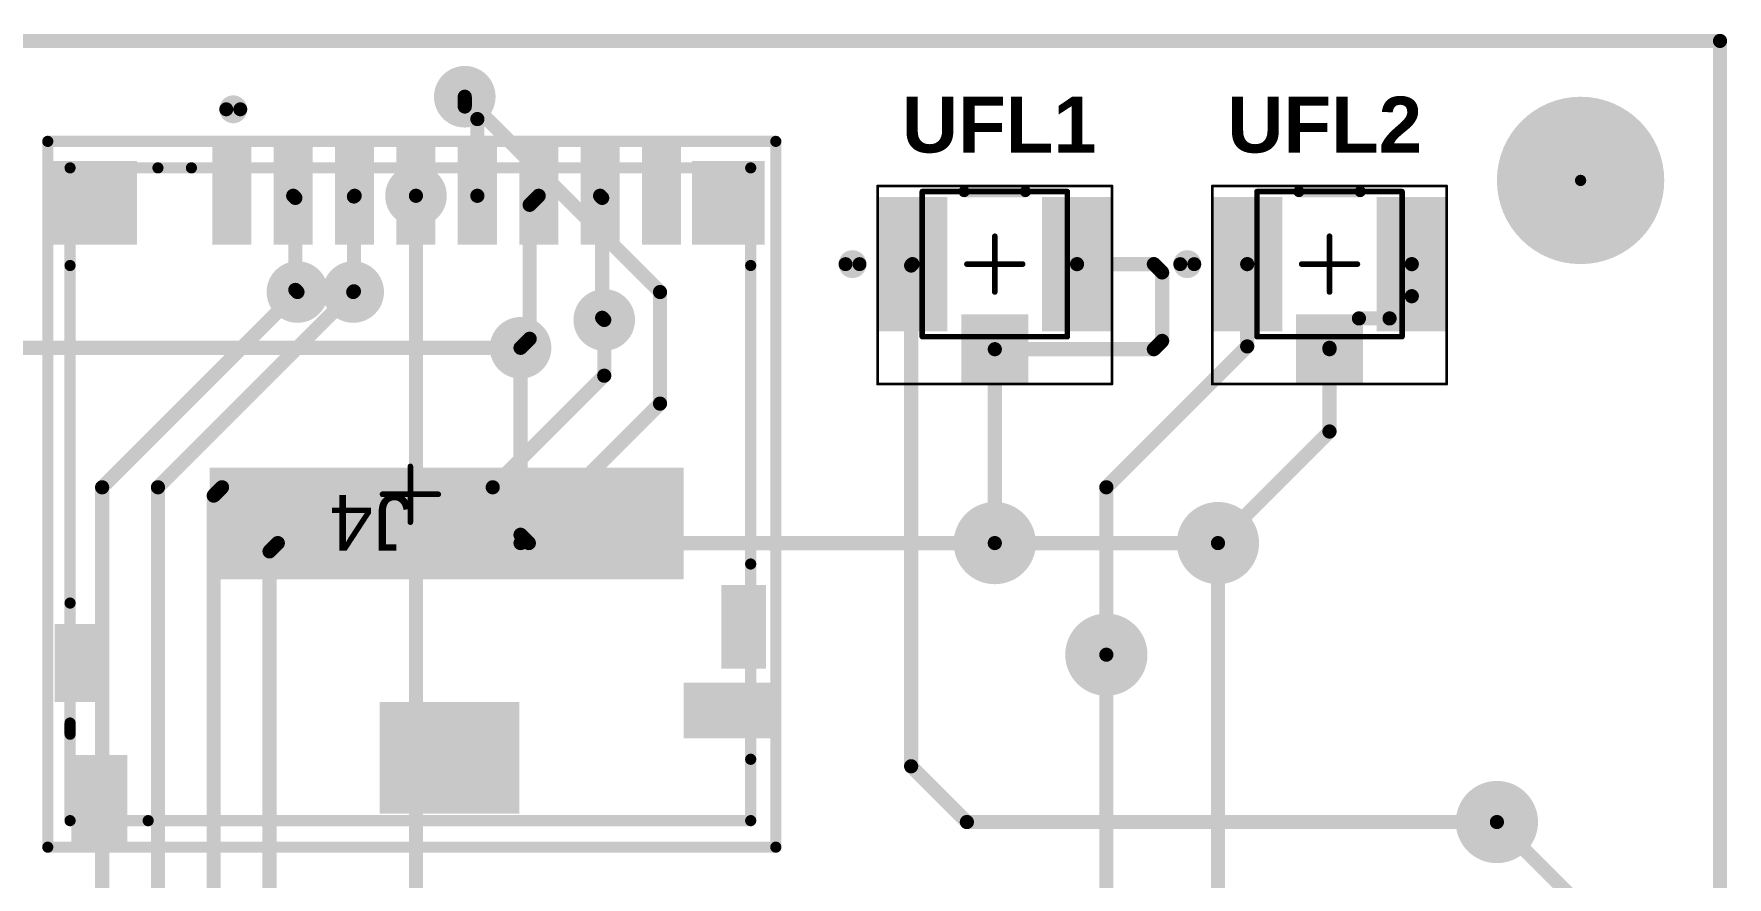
# Model space of a CAD drawing. Header units: inches. Extents: x 0 to 5429, y 0 to 5429.
# Drawn here: x 49.78 to 80.13, y 65.01 to 80.13 of the extents above; entities that cross this region are included whole.
import ezdxf

# ---------------------------------------------------------------- set-up
doc = ezdxf.new("R2010")
doc.units = ezdxf.units.IN
for name, color, linetype in [('Bottom Layer', 5, 'Continuous'), ('Bottom Solder', 6, 'Continuous'), ('GND', 16, 'Continuous'), ('Keep-Out Layer', 6, 'Continuous'), ('Pad Holes', 156, 'Continuous'), ('Top 3D Body', 56, 'Continuous'), ('Top Assembly', 56, 'Continuous'), ('Top Component Center', 56, 'Continuous'), ('Top Courtyard', 56, 'Continuous'), ('Top Layer', 1, 'Continuous'), ('Top Overlay', 2, 'Continuous'), ('Top Paste', 8, 'Continuous'), ('Top Solder', 216, 'Continuous'), ('VDD', 76, 'Continuous'), ('Via Holes', 16, 'Continuous')]:
    doc.layers.add(name, color=color, linetype=linetype)
doc.styles.add('Arial', font='', dxfattribs={"height": 0.2})
doc.styles.add('Arial_Bold', font='', dxfattribs={"height": 0.2})
doc.styles.get('Arial').set_extended_font_data('Arial')
doc.styles.get('Arial_Bold').set_extended_font_data('Arial', bold=True)

# ---------------------------------------------------------------- blocks, each defined once
blk = doc.blocks.new('HRS_U_FL_R_SMT_3_V_5')
at = {"layer": 'Top Layer'}
for points in [[(-0.95, -1.1), (-2, -1.1), (-2, 1.1), (-0.95, 1.1)], [(2, -1.1), (0.95, -1.1), (0.95, 1.1), (2, 1.1)], [(0.5, -2.05), (-0.5, -2.05), (-0.5, -1), (0.5, -1)]]:
    blk.add_hatch(color=1, dxfattribs=at).paths.add_polyline_path(points)
at = {"layer": 'Top Paste'}
for points in [[(-0.95, -1.1), (-2, -1.1), (-2, 1.1), (-0.95, 1.1)], [(2, -1.1), (0.95, -1.1), (0.95, 1.1), (2, 1.1)], [(0.5, -2.05), (-0.5, -2.05), (-0.5, -1), (0.5, -1)]]:
    blk.add_hatch(color=8, dxfattribs=at).paths.add_polyline_path(points)
at = {"layer": 'Top Solder'}
for points in [[(-0.848, -1.202), (-2.102, -1.202), (-2.102, 1.202), (-0.848, 1.202)], [(2.102, -1.202), (0.848, -1.202), (0.848, 1.202), (2.102, 1.202)], [(0.602, -2.152), (-0.602, -2.152), (-0.602, -0.898), (0.602, -0.898)]]:
    blk.add_hatch(color=216, dxfattribs=at).paths.add_polyline_path(points)
at = {"layer": 'Top 3D Body'}
for points in [[(-1.3, 1.3, 0.1, 0.1, 0), (1.3, 1.3, 0.1, 0.1, 0)], [(-1.3, -1.3, 0.1, 0.1, 0), (-1.3, 1.3, 0.1, 0.1, 0)], [(1.3, -1.3, 0.1, 0.1, 0), (1.3, 1.3, 0.1, 0.1, 0)], [(-1.3, -1.3, 0.1, 0.1, 0), (1.3, -1.3, 0.1, 0.1, 0)]]:
    blk.add_lwpolyline(points, format="xyseb", dxfattribs=at)
for points in [[(-1.325, 1.3, 0.05, 0.05, 1), (-1.275, 1.3, 0.05, 0.05, 1)], [(-1.325, 1.3, 0.05, 0.05, 1), (-1.275, 1.3, 0.05, 0.05, 1)], [(1.275, 1.3, 0.05, 0.05, 1), (1.325, 1.3, 0.05, 0.05, 1)], [(1.275, 1.3, 0.05, 0.05, 1), (1.325, 1.3, 0.05, 0.05, 1)], [(-1.325, -1.3, 0.05, 0.05, 1), (-1.275, -1.3, 0.05, 0.05, 1)], [(-1.325, -1.3, 0.05, 0.05, 1), (-1.275, -1.3, 0.05, 0.05, 1)], [(1.275, -1.3, 0.05, 0.05, 1), (1.325, -1.3, 0.05, 0.05, 1)], [(1.275, -1.3, 0.05, 0.05, 1), (1.325, -1.3, 0.05, 0.05, 1)]]:
    blk.add_lwpolyline(points, format="xyseb", close=True, dxfattribs=at)
at = {"layer": 'Top Courtyard'}
for points in [[(-2.1, 1.4, 0.05, 0.05, 0), (2.1, 1.4, 0.05, 0.05, 0)], [(-2.1, -2.15, 0.05, 0.05, 0), (-2.1, 1.4, 0.05, 0.05, 0)], [(2.1, -2.15, 0.05, 0.05, 0), (2.1, 1.4, 0.05, 0.05, 0)], [(0, -0.5, 0.1, 0.1, 0), (0, 0.5, 0.1, 0.1, 0)], [(-0.5, 0, 0.1, 0.1, 0), (0.5, 0, 0.1, 0.1, 0)], [(-2.1, -2.15, 0.05, 0.05, 0), (2.1, -2.15, 0.05, 0.05, 0)]]:
    blk.add_lwpolyline(points, format="xyseb", dxfattribs=at)
for points in [[(-2.113, 1.4, 0.025, 0.025, 1), (-2.088, 1.4, 0.025, 0.025, 1)], [(-2.113, 1.4, 0.025, 0.025, 1), (-2.088, 1.4, 0.025, 0.025, 1)], [(2.087, 1.4, 0.025, 0.025, 1), (2.112, 1.4, 0.025, 0.025, 1)], [(2.087, 1.4, 0.025, 0.025, 1), (2.112, 1.4, 0.025, 0.025, 1)], [(-0.025, 0.5, 0.05, 0.05, 1), (0.025, 0.5, 0.05, 0.05, 1)], [(-0.525, 0, 0.05, 0.05, 1), (-0.475, 0, 0.05, 0.05, 1)], [(0.475, 0, 0.05, 0.05, 1), (0.525, 0, 0.05, 0.05, 1)], [(-0.025, -0.5, 0.05, 0.05, 1), (0.025, -0.5, 0.05, 0.05, 1)], [(-2.113, -2.15, 0.025, 0.025, 1), (-2.088, -2.15, 0.025, 0.025, 1)], [(-2.113, -2.15, 0.025, 0.025, 1), (-2.088, -2.15, 0.025, 0.025, 1)], [(2.087, -2.15, 0.025, 0.025, 1), (2.112, -2.15, 0.025, 0.025, 1)], [(2.087, -2.15, 0.025, 0.025, 1), (2.112, -2.15, 0.025, 0.025, 1)]]:
    blk.add_lwpolyline(points, format="xyseb", close=True, dxfattribs=at)
at = {"layer": 'Top Overlay'}
blk.add_lwpolyline([(-0.55, 1.3, 0.2, 0.2, 0), (0.55, 1.3, 0.2, 0.2, 0)], format="xyseb", dxfattribs=at)
for points in [[(-0.6, 1.3, 0.1, 0.1, 1), (-0.5, 1.3, 0.1, 0.1, 1)], [(0.5, 1.3, 0.1, 0.1, 1), (0.6, 1.3, 0.1, 0.1, 1)], [(-2.425, 0, 0.25, 0.25, 1), (-2.675, 0, 0.25, 0.25, 1)], [(-2.738, 0, 0.125, 0.125, 1), (-2.613, 0, 0.125, 0.125, 1)], [(-2.487, 0, 0.125, 0.125, 1), (-2.362, 0, 0.125, 0.125, 1)]]:
    blk.add_lwpolyline(points, format="xyseb", close=True, dxfattribs=at)
blk = doc.blocks.new('HRS_U_FL_R_SMT_3_V_6')
at = {"layer": 'Top Layer'}
for points in [[(-0.95, -1.1), (-2, -1.1), (-2, 1.1), (-0.95, 1.1)], [(2, -1.1), (0.95, -1.1), (0.95, 1.1), (2, 1.1)], [(0.5, -2.05), (-0.5, -2.05), (-0.5, -1), (0.5, -1)]]:
    blk.add_hatch(color=1, dxfattribs=at).paths.add_polyline_path(points)
at = {"layer": 'Top Paste'}
for points in [[(-0.95, -1.1), (-2, -1.1), (-2, 1.1), (-0.95, 1.1)], [(2, -1.1), (0.95, -1.1), (0.95, 1.1), (2, 1.1)], [(0.5, -2.05), (-0.5, -2.05), (-0.5, -1), (0.5, -1)]]:
    blk.add_hatch(color=8, dxfattribs=at).paths.add_polyline_path(points)
at = {"layer": 'Top Solder'}
for points in [[(-0.848, -1.202), (-2.102, -1.202), (-2.102, 1.202), (-0.848, 1.202)], [(2.102, -1.202), (0.848, -1.202), (0.848, 1.202), (2.102, 1.202)], [(0.602, -2.152), (-0.602, -2.152), (-0.602, -0.898), (0.602, -0.898)]]:
    blk.add_hatch(color=216, dxfattribs=at).paths.add_polyline_path(points)
at = {"layer": 'Top 3D Body'}
for points in [[(-1.3, 1.3, 0.1, 0.1, 0), (1.3, 1.3, 0.1, 0.1, 0)], [(-1.3, -1.3, 0.1, 0.1, 0), (-1.3, 1.3, 0.1, 0.1, 0)], [(1.3, -1.3, 0.1, 0.1, 0), (1.3, 1.3, 0.1, 0.1, 0)], [(-1.3, -1.3, 0.1, 0.1, 0), (1.3, -1.3, 0.1, 0.1, 0)]]:
    blk.add_lwpolyline(points, format="xyseb", dxfattribs=at)
for points in [[(-1.325, 1.3, 0.05, 0.05, 1), (-1.275, 1.3, 0.05, 0.05, 1)], [(-1.325, 1.3, 0.05, 0.05, 1), (-1.275, 1.3, 0.05, 0.05, 1)], [(1.275, 1.3, 0.05, 0.05, 1), (1.325, 1.3, 0.05, 0.05, 1)], [(1.275, 1.3, 0.05, 0.05, 1), (1.325, 1.3, 0.05, 0.05, 1)], [(-1.325, -1.3, 0.05, 0.05, 1), (-1.275, -1.3, 0.05, 0.05, 1)], [(-1.325, -1.3, 0.05, 0.05, 1), (-1.275, -1.3, 0.05, 0.05, 1)], [(1.275, -1.3, 0.05, 0.05, 1), (1.325, -1.3, 0.05, 0.05, 1)], [(1.275, -1.3, 0.05, 0.05, 1), (1.325, -1.3, 0.05, 0.05, 1)]]:
    blk.add_lwpolyline(points, format="xyseb", close=True, dxfattribs=at)
at = {"layer": 'Top Courtyard'}
for points in [[(-2.1, 1.4, 0.05, 0.05, 0), (2.1, 1.4, 0.05, 0.05, 0)], [(-2.1, -2.15, 0.05, 0.05, 0), (-2.1, 1.4, 0.05, 0.05, 0)], [(2.1, -2.15, 0.05, 0.05, 0), (2.1, 1.4, 0.05, 0.05, 0)], [(0, -0.5, 0.1, 0.1, 0), (0, 0.5, 0.1, 0.1, 0)], [(-0.5, 0, 0.1, 0.1, 0), (0.5, 0, 0.1, 0.1, 0)], [(-2.1, -2.15, 0.05, 0.05, 0), (2.1, -2.15, 0.05, 0.05, 0)]]:
    blk.add_lwpolyline(points, format="xyseb", dxfattribs=at)
for points in [[(-2.113, 1.4, 0.025, 0.025, 1), (-2.088, 1.4, 0.025, 0.025, 1)], [(-2.113, 1.4, 0.025, 0.025, 1), (-2.088, 1.4, 0.025, 0.025, 1)], [(2.087, 1.4, 0.025, 0.025, 1), (2.112, 1.4, 0.025, 0.025, 1)], [(2.087, 1.4, 0.025, 0.025, 1), (2.112, 1.4, 0.025, 0.025, 1)], [(-0.025, 0.5, 0.05, 0.05, 1), (0.025, 0.5, 0.05, 0.05, 1)], [(-0.525, 0, 0.05, 0.05, 1), (-0.475, 0, 0.05, 0.05, 1)], [(0.475, 0, 0.05, 0.05, 1), (0.525, 0, 0.05, 0.05, 1)], [(-0.025, -0.5, 0.05, 0.05, 1), (0.025, -0.5, 0.05, 0.05, 1)], [(-2.113, -2.15, 0.025, 0.025, 1), (-2.088, -2.15, 0.025, 0.025, 1)], [(-2.113, -2.15, 0.025, 0.025, 1), (-2.088, -2.15, 0.025, 0.025, 1)], [(2.087, -2.15, 0.025, 0.025, 1), (2.112, -2.15, 0.025, 0.025, 1)], [(2.087, -2.15, 0.025, 0.025, 1), (2.112, -2.15, 0.025, 0.025, 1)]]:
    blk.add_lwpolyline(points, format="xyseb", close=True, dxfattribs=at)
at = {"layer": 'Top Overlay'}
blk.add_lwpolyline([(-0.55, 1.3, 0.2, 0.2, 0), (0.55, 1.3, 0.2, 0.2, 0)], format="xyseb", dxfattribs=at)
for points in [[(-0.6, 1.3, 0.1, 0.1, 1), (-0.5, 1.3, 0.1, 0.1, 1)], [(0.5, 1.3, 0.1, 0.1, 1), (0.6, 1.3, 0.1, 0.1, 1)], [(-2.425, 0, 0.25, 0.25, 1), (-2.675, 0, 0.25, 0.25, 1)], [(-2.738, 0, 0.125, 0.125, 1), (-2.613, 0, 0.125, 0.125, 1)], [(-2.487, 0, 0.125, 0.125, 1), (-2.362, 0, 0.125, 0.125, 1)]]:
    blk.add_lwpolyline(points, format="xyseb", close=True, dxfattribs=at)
blk = doc.blocks.new('FP_1140084168_0_30')
at = {"layer": 'Keep-Out Layer'}
for points in [[(-1.95, 3.725), (0.55, 3.725), (0.55, 5.725), (-1.95, 5.725)], [(-4.9, -0.475), (3.6, -0.475), (3.6, 1.525), (-4.9, 1.525)]]:
    blk.add_hatch(color=6, dxfattribs=at).paths.add_polyline_path(points)
at = {"layer": 'Top Layer'}
for points in [[(5.075, 6.225), (6.075, 6.225), (6.075, 4.675), (5.075, 4.675)], [(-6.45, 4.375), (-4.9, 4.375), (-4.9, 3.375), (-6.45, 3.375)], [(5.575, 3.725), (6.375, 3.725), (6.375, 2.325), (5.575, 2.325)], [(-6.375, 3.125), (-5.575, 3.125), (-5.575, 1.625), (-6.375, 1.625)], [(-6.35, -4.475), (-5.05, -4.475), (-5.05, -5.975), (-6.35, -5.975)], [(-4.85, -4.475), (-4.15, -4.475), (-4.15, -6.225), (-4.85, -6.225)], [(-3.75, -4.475), (-3.05, -4.475), (-3.05, -6.225), (-3.75, -6.225)], [(-2.65, -4.475), (-1.95, -4.475), (-1.95, -6.225), (-2.65, -6.225)], [(-1.55, -4.475), (-0.85, -4.475), (-0.85, -6.225), (-1.55, -6.225)], [(-0.45, -4.475), (0.25, -4.475), (0.25, -6.225), (-0.45, -6.225)], [(0.65, -4.475), (1.35, -4.475), (1.35, -6.225), (0.65, -6.225)], [(1.75, -4.475), (2.45, -4.475), (2.45, -6.225), (1.75, -6.225)], [(2.85, -4.475), (3.55, -4.475), (3.55, -6.225), (2.85, -6.225)], [(4.9, -4.475), (6.4, -4.475), (6.4, -5.975), (4.9, -5.975)]]:
    blk.add_hatch(color=1, dxfattribs=at).paths.add_polyline_path(points)
at = {"layer": 'Top Paste'}
for points in [[(5.075, 6.225), (6.075, 6.225), (6.075, 4.675), (5.075, 4.675)], [(-6.45, 4.375), (-4.9, 4.375), (-4.9, 3.375), (-6.45, 3.375)], [(5.575, 3.725), (6.375, 3.725), (6.375, 2.325), (5.575, 2.325)], [(-6.375, 3.125), (-5.575, 3.125), (-5.575, 1.625), (-6.375, 1.625)], [(-6.35, -4.475), (-5.05, -4.475), (-5.05, -5.975), (-6.35, -5.975)], [(-4.85, -4.475), (-4.15, -4.475), (-4.15, -6.225), (-4.85, -6.225)], [(-3.75, -4.475), (-3.05, -4.475), (-3.05, -6.225), (-3.75, -6.225)], [(-2.65, -4.475), (-1.95, -4.475), (-1.95, -6.225), (-2.65, -6.225)], [(-1.55, -4.475), (-0.85, -4.475), (-0.85, -6.225), (-1.55, -6.225)], [(-0.45, -4.475), (0.25, -4.475), (0.25, -6.225), (-0.45, -6.225)], [(0.65, -4.475), (1.35, -4.475), (1.35, -6.225), (0.65, -6.225)], [(1.75, -4.475), (2.45, -4.475), (2.45, -6.225), (1.75, -6.225)], [(2.85, -4.475), (3.55, -4.475), (3.55, -6.225), (2.85, -6.225)], [(4.9, -4.475), (6.4, -4.475), (6.4, -5.975), (4.9, -5.975)]]:
    blk.add_hatch(color=8, dxfattribs=at).paths.add_polyline_path(points)
at = {"layer": 'Top Solder'}
for points in [[(5.075, 6.225), (6.075, 6.225), (6.075, 4.675), (5.075, 4.675)], [(-6.45, 4.375), (-4.9, 4.375), (-4.9, 3.375), (-6.45, 3.375)], [(5.575, 3.725), (6.375, 3.725), (6.375, 2.325), (5.575, 2.325)], [(-6.375, 3.125), (-5.575, 3.125), (-5.575, 1.625), (-6.375, 1.625)], [(-6.35, -4.475), (-5.05, -4.475), (-5.05, -5.975), (-6.35, -5.975)], [(-4.85, -4.475), (-4.15, -4.475), (-4.15, -6.225), (-4.85, -6.225)], [(-3.75, -4.475), (-3.05, -4.475), (-3.05, -6.225), (-3.75, -6.225)], [(-2.65, -4.475), (-1.95, -4.475), (-1.95, -6.225), (-2.65, -6.225)], [(-1.55, -4.475), (-0.85, -4.475), (-0.85, -6.225), (-1.55, -6.225)], [(-0.45, -4.475), (0.25, -4.475), (0.25, -6.225), (-0.45, -6.225)], [(0.65, -4.475), (1.35, -4.475), (1.35, -6.225), (0.65, -6.225)], [(1.75, -4.475), (2.45, -4.475), (2.45, -6.225), (1.75, -6.225)], [(2.85, -4.475), (3.55, -4.475), (3.55, -6.225), (2.85, -6.225)], [(4.9, -4.475), (6.4, -4.475), (6.4, -5.975), (4.9, -5.975)]]:
    blk.add_hatch(color=216, dxfattribs=at).paths.add_polyline_path(points)
at = {"layer": 'Top 3D Body'}
for points in [[(6.1, 5.85, 0.2, 0.2, 0), (-6.1, 5.85, 0.2, 0.2, 0)], [(-6.1, 5.85, 0.2, 0.2, 0), (-6.1, -5.85, 0.2, 0.2, 0)], [(6.1, 5.85, 0.2, 0.2, 0), (6.1, -5.85, 0.2, 0.2, 0)], [(6.1, -5.85, 0.2, 0.2, 0), (-6.1, -5.85, 0.2, 0.2, 0)]]:
    blk.add_lwpolyline(points, format="xyseb", dxfattribs=at)
for points in [[(-6.15, 5.85, 0.1, 0.1, 1), (-6.05, 5.85, 0.1, 0.1, 1)], [(-6.15, 5.85, 0.1, 0.1, 1), (-6.05, 5.85, 0.1, 0.1, 1)], [(6.05, 5.85, 0.1, 0.1, 1), (6.15, 5.85, 0.1, 0.1, 1)], [(6.05, 5.85, 0.1, 0.1, 1), (6.15, 5.85, 0.1, 0.1, 1)], [(-6.15, -5.85, 0.1, 0.1, 1), (-6.05, -5.85, 0.1, 0.1, 1)], [(-6.15, -5.85, 0.1, 0.1, 1), (-6.05, -5.85, 0.1, 0.1, 1)], [(6.05, -5.85, 0.1, 0.1, 1), (6.15, -5.85, 0.1, 0.1, 1)], [(6.05, -5.85, 0.1, 0.1, 1), (6.15, -5.85, 0.1, 0.1, 1)]]:
    blk.add_lwpolyline(points, format="xyseb", close=True, dxfattribs=at)
at = {"layer": 'Top Assembly'}
for points in [[(6.5, 6.325, 0.2, 0.2, 0), (-6.55, 6.325, 0.2, 0.2, 0)], [(-6.55, 6.325, 0.2, 0.2, 0), (-6.55, -6.325, 0.2, 0.2, 0)], [(6.5, 6.325, 0.2, 0.2, 0), (6.5, -6.325, 0.2, 0.2, 0)], [(6.5, -6.325, 0.2, 0.2, 0), (-6.55, -6.325, 0.2, 0.2, 0)]]:
    blk.add_lwpolyline(points, format="xyseb", dxfattribs=at)
for points in [[(-6.6, 6.325, 0.1, 0.1, 1), (-6.5, 6.325, 0.1, 0.1, 1)], [(-6.6, 6.325, 0.1, 0.1, 1), (-6.5, 6.325, 0.1, 0.1, 1)], [(6.45, 6.325, 0.1, 0.1, 1), (6.55, 6.325, 0.1, 0.1, 1)], [(6.45, 6.325, 0.1, 0.1, 1), (6.55, 6.325, 0.1, 0.1, 1)], [(-6.6, -6.325, 0.1, 0.1, 1), (-6.5, -6.325, 0.1, 0.1, 1)], [(-6.6, -6.325, 0.1, 0.1, 1), (-6.5, -6.325, 0.1, 0.1, 1)], [(6.45, -6.325, 0.1, 0.1, 1), (6.55, -6.325, 0.1, 0.1, 1)], [(6.45, -6.325, 0.1, 0.1, 1), (6.55, -6.325, 0.1, 0.1, 1)]]:
    blk.add_lwpolyline(points, format="xyseb", close=True, dxfattribs=at)
at = {"layer": 'Top Component Center'}
for points in [[(0, 0.5, 0.1, 0.1, 0), (0, -0.5, 0.1, 0.1, 0)], [(0.5, 0, 0.1, 0.1, 0), (-0.5, 0, 0.1, 0.1, 0)]]:
    blk.add_lwpolyline(points, format="xyseb", dxfattribs=at)
for points in [[(-0.025, 0.5, 0.05, 0.05, 1), (0.025, 0.5, 0.05, 0.05, 1)], [(-0.525, 0, 0.05, 0.05, 1), (-0.475, 0, 0.05, 0.05, 1)], [(0.475, 0, 0.05, 0.05, 1), (0.525, 0, 0.05, 0.05, 1)], [(-0.025, -0.5, 0.05, 0.05, 1), (0.025, -0.5, 0.05, 0.05, 1)]]:
    blk.add_lwpolyline(points, format="xyseb", close=True, dxfattribs=at)
at = {"layer": 'Top Courtyard'}
for points in [[(6.5, 6.325, 0.2, 0.2, 0), (-6.55, 6.325, 0.2, 0.2, 0)], [(-6.55, 6.325, 0.2, 0.2, 0), (-6.55, -6.325, 0.2, 0.2, 0)], [(6.5, 6.325, 0.2, 0.2, 0), (6.5, -6.325, 0.2, 0.2, 0)], [(6.5, -6.325, 0.2, 0.2, 0), (-6.55, -6.325, 0.2, 0.2, 0)]]:
    blk.add_lwpolyline(points, format="xyseb", dxfattribs=at)
for points in [[(-6.6, 6.325, 0.1, 0.1, 1), (-6.5, 6.325, 0.1, 0.1, 1)], [(-6.6, 6.325, 0.1, 0.1, 1), (-6.5, 6.325, 0.1, 0.1, 1)], [(6.45, 6.325, 0.1, 0.1, 1), (6.55, 6.325, 0.1, 0.1, 1)], [(6.45, 6.325, 0.1, 0.1, 1), (6.55, 6.325, 0.1, 0.1, 1)], [(-6.6, -6.325, 0.1, 0.1, 1), (-6.5, -6.325, 0.1, 0.1, 1)], [(-6.6, -6.325, 0.1, 0.1, 1), (-6.5, -6.325, 0.1, 0.1, 1)], [(6.45, -6.325, 0.1, 0.1, 1), (6.55, -6.325, 0.1, 0.1, 1)], [(6.45, -6.325, 0.1, 0.1, 1), (6.55, -6.325, 0.1, 0.1, 1)]]:
    blk.add_lwpolyline(points, format="xyseb", close=True, dxfattribs=at)
at = {"layer": 'Top Overlay'}
for points in [[(4.7, 5.85, 0.2, 0.2, 0), (-6.1, 5.85, 0.2, 0.2, 0)], [(-6.1, 5.85, 0.2, 0.2, 0), (-6.1, 4.75, 0.2, 0.2, 0)], [(6.1, 4.3, 0.2, 0.2, 0), (6.1, 4.1, 0.2, 0.2, 0)], [(6.1, 1.95, 0.2, 0.2, 0), (6.1, -4.1, 0.2, 0.2, 0)], [(-6.1, 1.25, 0.2, 0.2, 0), (-6.1, -4.1, 0.2, 0.2, 0)], [(4.525, -5.85, 0.2, 0.2, 0), (3.925, -5.85, 0.2, 0.2, 0)]]:
    blk.add_lwpolyline(points, format="xyseb", dxfattribs=at)
for points in [[(-6.15, 5.85, 0.1, 0.1, 1), (-6.05, 5.85, 0.1, 0.1, 1)], [(-6.15, 5.85, 0.1, 0.1, 1), (-6.05, 5.85, 0.1, 0.1, 1)], [(4.65, 5.85, 0.1, 0.1, 1), (4.75, 5.85, 0.1, 0.1, 1)], [(-6.15, 4.75, 0.1, 0.1, 1), (-6.05, 4.75, 0.1, 0.1, 1)], [(6.05, 4.3, 0.1, 0.1, 1), (6.15, 4.3, 0.1, 0.1, 1)], [(6.05, 4.1, 0.1, 0.1, 1), (6.15, 4.1, 0.1, 0.1, 1)], [(6.05, 1.95, 0.1, 0.1, 1), (6.15, 1.95, 0.1, 0.1, 1)], [(-6.15, 1.25, 0.1, 0.1, 1), (-6.05, 1.25, 0.1, 0.1, 1)], [(-6.15, -4.1, 0.1, 0.1, 1), (-6.05, -4.1, 0.1, 0.1, 1)], [(6.05, -4.1, 0.1, 0.1, 1), (6.15, -4.1, 0.1, 0.1, 1)], [(3.875, -5.85, 0.1, 0.1, 1), (3.975, -5.85, 0.1, 0.1, 1)], [(4.475, -5.85, 0.1, 0.1, 1), (4.575, -5.85, 0.1, 0.1, 1)], [(3.3, -6.9, 0.25, 0.25, 1), (3.05, -6.9, 0.25, 0.25, 1)], [(2.987, -6.9, 0.125, 0.125, 1), (3.112, -6.9, 0.125, 0.125, 1)], [(3.238, -6.9, 0.125, 0.125, 1), (3.363, -6.9, 0.125, 0.125, 1)]]:
    blk.add_lwpolyline(points, format="xyseb", close=True, dxfattribs=at)
at = {"layer": 'Top Assembly', "style": 'Arial'}
blk.add_text('J4', height=1, dxfattribs=at).set_placement((-0.027, 0.011))

msp = doc.modelspace()

# ---------------------------------------------------------------- hatches: boundary and pattern name
at = {"layer": 'Bottom Layer'}
h = msp.add_hatch(color=5, dxfattribs=at)
edge = h.paths.add_edge_path()
edge.add_arc((57.5, 79), 0.45, 0, 360)
h = msp.add_hatch(color=5, dxfattribs=at)
edge = h.paths.add_edge_path()
edge.add_arc((56.625, 77.225), 0.45, 0, 360)
h = msp.add_hatch(color=5, dxfattribs=at)
edge = h.paths.add_edge_path()
edge.add_arc((54.5, 75.5), 0.45, 0, 360)
h = msp.add_hatch(color=5, dxfattribs=at)
edge = h.paths.add_edge_path()
edge.add_arc((55.5, 75.5), 0.45, 0, 360)
h = msp.add_hatch(color=5, dxfattribs=at)
edge = h.paths.add_edge_path()
edge.add_arc((60, 75), 0.45, 0, 360)
h = msp.add_hatch(color=5, dxfattribs=at)
edge = h.paths.add_edge_path()
edge.add_arc((58.5, 74.5), 0.45, 0, 360)
h = msp.add_hatch(color=5, dxfattribs=at)
edge = h.paths.add_edge_path()
edge.add_arc((67, 71), 0.635, 0, 360)
h = msp.add_hatch(color=5, dxfattribs=at)
edge = h.paths.add_edge_path()
edge.add_arc((71, 71), 0.635, 0, 360)
h = msp.add_hatch(color=5, dxfattribs=at)
edge = h.paths.add_edge_path()
edge.add_arc((69, 69), 0.635, 0, 360)
h = msp.add_hatch(color=5, dxfattribs=at)
edge = h.paths.add_edge_path()
edge.add_arc((76, 66), 0.635, 0, 360)
at = {"layer": 'Bottom Solder'}
h = msp.add_hatch(color=6, dxfattribs=at)
edge = h.paths.add_edge_path()
edge.add_arc((57.5, 79), 0.552, 0, 360)
h = msp.add_hatch(color=6, dxfattribs=at)
edge = h.paths.add_edge_path()
edge.add_arc((56.625, 77.225), 0.552, 0, 360)
h = msp.add_hatch(color=6, dxfattribs=at)
edge = h.paths.add_edge_path()
edge.add_arc((77.5, 77.5), 0.102, 0, 360)
h = msp.add_hatch(color=6, dxfattribs=at)
edge = h.paths.add_edge_path()
edge.add_arc((54.5, 75.5), 0.552, 0, 360)
h = msp.add_hatch(color=6, dxfattribs=at)
edge = h.paths.add_edge_path()
edge.add_arc((55.5, 75.5), 0.552, 0, 360)
h = msp.add_hatch(color=6, dxfattribs=at)
edge = h.paths.add_edge_path()
edge.add_arc((60, 75), 0.552, 0, 360)
h = msp.add_hatch(color=6, dxfattribs=at)
edge = h.paths.add_edge_path()
edge.add_arc((58.5, 74.5), 0.552, 0, 360)
h = msp.add_hatch(color=6, dxfattribs=at)
edge = h.paths.add_edge_path()
edge.add_arc((67, 71), 0.737, 0, 360)
h = msp.add_hatch(color=6, dxfattribs=at)
edge = h.paths.add_edge_path()
edge.add_arc((71, 71), 0.737, 0, 360)
h = msp.add_hatch(color=6, dxfattribs=at)
edge = h.paths.add_edge_path()
edge.add_arc((69, 69), 0.737, 0, 360)
h = msp.add_hatch(color=6, dxfattribs=at)
edge = h.paths.add_edge_path()
edge.add_arc((76, 66), 0.737, 0, 360)
at = {"layer": 'GND'}
h = msp.add_hatch(color=16, dxfattribs=at)
edge = h.paths.add_edge_path()
edge.add_arc((57.5, 79), 0.45, 0, 360)
h = msp.add_hatch(color=16, dxfattribs=at)
edge = h.paths.add_edge_path()
edge.add_arc((56.625, 77.225), 0.45, 0, 360)
h = msp.add_hatch(color=16, dxfattribs=at)
edge = h.paths.add_edge_path()
edge.add_arc((54.5, 75.5), 0.45, 0, 360)
h = msp.add_hatch(color=16, dxfattribs=at)
edge = h.paths.add_edge_path()
edge.add_arc((55.5, 75.5), 0.45, 0, 360)
h = msp.add_hatch(color=16, dxfattribs=at)
edge = h.paths.add_edge_path()
edge.add_arc((60, 75), 0.45, 0, 360)
h = msp.add_hatch(color=16, dxfattribs=at)
edge = h.paths.add_edge_path()
edge.add_arc((58.5, 74.5), 0.45, 0, 360)
h = msp.add_hatch(color=16, dxfattribs=at)
edge = h.paths.add_edge_path()
edge.add_arc((67, 71), 0.635, 0, 360)
h = msp.add_hatch(color=16, dxfattribs=at)
edge = h.paths.add_edge_path()
edge.add_arc((71, 71), 0.635, 0, 360)
h = msp.add_hatch(color=16, dxfattribs=at)
edge = h.paths.add_edge_path()
edge.add_arc((69, 69), 0.635, 0, 360)
h = msp.add_hatch(color=16, dxfattribs=at)
edge = h.paths.add_edge_path()
edge.add_arc((76, 66), 0.635, 0, 360)
at = {"layer": 'Pad Holes'}
h = msp.add_hatch(color=7, dxfattribs=at)
edge = h.paths.add_edge_path()
edge.add_arc((77.5, 77.5), 1.5, 0, 360)
at = {"layer": 'Top Layer'}
h = msp.add_hatch(color=1, dxfattribs=at)
edge = h.paths.add_edge_path()
edge.add_arc((57.5, 79), 0.45, 0, 360)
h = msp.add_hatch(color=1, dxfattribs=at)
edge = h.paths.add_edge_path()
edge.add_arc((56.625, 77.225), 0.45, 0, 360)
h = msp.add_hatch(color=1, dxfattribs=at)
edge = h.paths.add_edge_path()
edge.add_arc((54.5, 75.5), 0.45, 0, 360)
h = msp.add_hatch(color=1, dxfattribs=at)
edge = h.paths.add_edge_path()
edge.add_arc((55.5, 75.5), 0.45, 0, 360)
h = msp.add_hatch(color=1, dxfattribs=at)
edge = h.paths.add_edge_path()
edge.add_arc((60, 75), 0.45, 0, 360)
h = msp.add_hatch(color=1, dxfattribs=at)
edge = h.paths.add_edge_path()
edge.add_arc((58.5, 74.5), 0.45, 0, 360)
h = msp.add_hatch(color=1, dxfattribs=at)
edge = h.paths.add_edge_path()
edge.add_arc((67, 71), 0.635, 0, 360)
h = msp.add_hatch(color=1, dxfattribs=at)
edge = h.paths.add_edge_path()
edge.add_arc((71, 71), 0.635, 0, 360)
h = msp.add_hatch(color=1, dxfattribs=at)
edge = h.paths.add_edge_path()
edge.add_arc((69, 69), 0.635, 0, 360)
h = msp.add_hatch(color=1, dxfattribs=at)
edge = h.paths.add_edge_path()
edge.add_arc((76, 66), 0.635, 0, 360)
at = {"layer": 'Top Solder'}
h = msp.add_hatch(color=216, dxfattribs=at)
edge = h.paths.add_edge_path()
edge.add_arc((57.5, 79), 0.552, 0, 360)
h = msp.add_hatch(color=216, dxfattribs=at)
edge = h.paths.add_edge_path()
edge.add_arc((56.625, 77.225), 0.552, 0, 360)
h = msp.add_hatch(color=216, dxfattribs=at)
edge = h.paths.add_edge_path()
edge.add_arc((77.5, 77.5), 0.102, 0, 360)
h = msp.add_hatch(color=216, dxfattribs=at)
edge = h.paths.add_edge_path()
edge.add_arc((54.5, 75.5), 0.552, 0, 360)
h = msp.add_hatch(color=216, dxfattribs=at)
edge = h.paths.add_edge_path()
edge.add_arc((55.5, 75.5), 0.552, 0, 360)
h = msp.add_hatch(color=216, dxfattribs=at)
edge = h.paths.add_edge_path()
edge.add_arc((60, 75), 0.552, 0, 360)
h = msp.add_hatch(color=216, dxfattribs=at)
edge = h.paths.add_edge_path()
edge.add_arc((58.5, 74.5), 0.552, 0, 360)
h = msp.add_hatch(color=216, dxfattribs=at)
edge = h.paths.add_edge_path()
edge.add_arc((67, 71), 0.737, 0, 360)
h = msp.add_hatch(color=216, dxfattribs=at)
edge = h.paths.add_edge_path()
edge.add_arc((71, 71), 0.737, 0, 360)
h = msp.add_hatch(color=216, dxfattribs=at)
edge = h.paths.add_edge_path()
edge.add_arc((69, 69), 0.737, 0, 360)
h = msp.add_hatch(color=216, dxfattribs=at)
edge = h.paths.add_edge_path()
edge.add_arc((76, 66), 0.737, 0, 360)
at = {"layer": 'VDD'}
h = msp.add_hatch(color=76, dxfattribs=at)
edge = h.paths.add_edge_path()
edge.add_arc((57.5, 79), 0.45, 0, 360)
h = msp.add_hatch(color=76, dxfattribs=at)
edge = h.paths.add_edge_path()
edge.add_arc((56.625, 77.225), 0.45, 0, 360)
h = msp.add_hatch(color=76, dxfattribs=at)
edge = h.paths.add_edge_path()
edge.add_arc((54.5, 75.5), 0.45, 0, 360)
h = msp.add_hatch(color=76, dxfattribs=at)
edge = h.paths.add_edge_path()
edge.add_arc((55.5, 75.5), 0.45, 0, 360)
h = msp.add_hatch(color=76, dxfattribs=at)
edge = h.paths.add_edge_path()
edge.add_arc((60, 75), 0.45, 0, 360)
h = msp.add_hatch(color=76, dxfattribs=at)
edge = h.paths.add_edge_path()
edge.add_arc((58.5, 74.5), 0.45, 0, 360)
h = msp.add_hatch(color=76, dxfattribs=at)
edge = h.paths.add_edge_path()
edge.add_arc((67, 71), 0.635, 0, 360)
h = msp.add_hatch(color=76, dxfattribs=at)
edge = h.paths.add_edge_path()
edge.add_arc((71, 71), 0.635, 0, 360)
h = msp.add_hatch(color=76, dxfattribs=at)
edge = h.paths.add_edge_path()
edge.add_arc((69, 69), 0.635, 0, 360)
h = msp.add_hatch(color=76, dxfattribs=at)
edge = h.paths.add_edge_path()
edge.add_arc((76, 66), 0.635, 0, 360)
at = {"layer": 'Via Holes'}
h = msp.add_hatch(color=7, dxfattribs=at)
edge = h.paths.add_edge_path()
edge.add_arc((57.5, 79), 0.356, 0, 360)
h = msp.add_hatch(color=7, dxfattribs=at)
edge = h.paths.add_edge_path()
edge.add_arc((56.625, 77.225), 0.356, 0, 360)
h = msp.add_hatch(color=7, dxfattribs=at)
edge = h.paths.add_edge_path()
edge.add_arc((54.5, 75.5), 0.356, 0, 360)
h = msp.add_hatch(color=7, dxfattribs=at)
edge = h.paths.add_edge_path()
edge.add_arc((55.5, 75.5), 0.356, 0, 360)
h = msp.add_hatch(color=7, dxfattribs=at)
edge = h.paths.add_edge_path()
edge.add_arc((60, 75), 0.356, 0, 360)
h = msp.add_hatch(color=7, dxfattribs=at)
edge = h.paths.add_edge_path()
edge.add_arc((58.5, 74.5), 0.356, 0, 360)
h = msp.add_hatch(color=7, dxfattribs=at)
edge = h.paths.add_edge_path()
edge.add_arc((67, 71), 0.356, 0, 360)
h = msp.add_hatch(color=7, dxfattribs=at)
edge = h.paths.add_edge_path()
edge.add_arc((71, 71), 0.356, 0, 360)
h = msp.add_hatch(color=7, dxfattribs=at)
edge = h.paths.add_edge_path()
edge.add_arc((69, 69), 0.356, 0, 360)
h = msp.add_hatch(color=7, dxfattribs=at)
edge = h.paths.add_edge_path()
edge.add_arc((76, 66), 0.356, 0, 360)

# ---------------------------------------------------------------- linework, layer by layer
at = {"layer": 'Bottom Layer'}
for points in [[(57.5, 79, 0.254, 0.254, 0), (61, 75.5, 0.254, 0.254, 0)], [(51, 72, 0.254, 0.254, 0), (54.5, 75.5, 0.254, 0.254, 0)], [(52, 72, 0.254, 0.254, 0), (55.5, 75.5, 0.254, 0.254, 0)], [(61, 73.5, 0.254, 0.254, 0), (61, 75.5, 0.254, 0.254, 0)], [(60, 74, 0.254, 0.254, 0), (60, 75, 0.254, 0.254, 0)], [(58, 72, 0.254, 0.254, 0), (60, 74, 0.254, 0.254, 0)], [(58.5, 71, 0.254, 0.254, 0), (61, 73.5, 0.254, 0.254, 0)], [(51, 45, 0.254, 0.254, 0), (51, 72, 0.254, 0.254, 0)], [(52, 44.5, 0.254, 0.254, 0), (52, 72, 0.254, 0.254, 0)], [(53, 71.851, 0.254, 0.254, 0), (53.149, 72, 0.254, 0.254, 0)], [(53, 44, 0.254, 0.254, 0), (53, 71.851, 0.254, 0.254, 0)], [(53.149, 72, 0.254, 0.254, 0), (58, 72, 0.254, 0.254, 0)], [(54, 70.851, 0.254, 0.254, 0), (54.149, 71, 0.254, 0.254, 0)], [(54.149, 71, 0.254, 0.254, 0), (58.5, 71, 0.254, 0.254, 0)], [(54, 42.5, 0.254, 0.254, 0), (54, 70.851, 0.254, 0.254, 0)], [(69, 58.474, 0.254, 0.254, 0), (69, 69, 0.254, 0.254, 0)], [(76, 66, 0.254, 0.254, 0), (78.5, 63.5, 0.254, 0.254, 0)]]:
    msp.add_lwpolyline(points, format="xyseb", dxfattribs=at)
for points in [[(57.436, 79, 0.127, 0.127, 1), (57.563, 79, 0.127, 0.127, 1)], [(54.437, 75.5, 0.127, 0.127, 1), (54.564, 75.5, 0.127, 0.127, 1)], [(55.437, 75.5, 0.127, 0.127, 1), (55.564, 75.5, 0.127, 0.127, 1)], [(60.936, 75.5, 0.127, 0.127, 1), (61.063, 75.5, 0.127, 0.127, 1)], [(60.936, 75.5, 0.127, 0.127, 1), (61.063, 75.5, 0.127, 0.127, 1)], [(59.936, 75, 0.127, 0.127, 1), (60.063, 75, 0.127, 0.127, 1)], [(59.936, 74, 0.127, 0.127, 1), (60.063, 74, 0.127, 0.127, 1)], [(59.936, 74, 0.127, 0.127, 1), (60.063, 74, 0.127, 0.127, 1)], [(60.936, 73.5, 0.127, 0.127, 1), (61.063, 73.5, 0.127, 0.127, 1)], [(60.936, 73.5, 0.127, 0.127, 1), (61.063, 73.5, 0.127, 0.127, 1)], [(50.936, 72, 0.127, 0.127, 1), (51.063, 72, 0.127, 0.127, 1)], [(50.936, 72, 0.127, 0.127, 1), (51.063, 72, 0.127, 0.127, 1)], [(51.937, 72, 0.127, 0.127, 1), (52.064, 72, 0.127, 0.127, 1)], [(51.937, 72, 0.127, 0.127, 1), (52.064, 72, 0.127, 0.127, 1)], [(52.937, 71.851, 0.127, 0.127, 1), (53.064, 71.851, 0.127, 0.127, 1)], [(52.937, 71.851, 0.127, 0.127, 1), (53.064, 71.851, 0.127, 0.127, 1)], [(53.085, 72, 0.127, 0.127, 1), (53.212, 72, 0.127, 0.127, 1)], [(53.085, 72, 0.127, 0.127, 1), (53.212, 72, 0.127, 0.127, 1)], [(57.937, 72, 0.127, 0.127, 1), (58.064, 72, 0.127, 0.127, 1)], [(57.937, 72, 0.127, 0.127, 1), (58.064, 72, 0.127, 0.127, 1)], [(54.085, 71, 0.127, 0.127, 1), (54.212, 71, 0.127, 0.127, 1)], [(54.085, 71, 0.127, 0.127, 1), (54.212, 71, 0.127, 0.127, 1)], [(58.436, 71, 0.127, 0.127, 1), (58.563, 71, 0.127, 0.127, 1)], [(58.436, 71, 0.127, 0.127, 1), (58.563, 71, 0.127, 0.127, 1)], [(53.937, 70.851, 0.127, 0.127, 1), (54.064, 70.851, 0.127, 0.127, 1)], [(53.937, 70.851, 0.127, 0.127, 1), (54.064, 70.851, 0.127, 0.127, 1)], [(68.936, 69, 0.127, 0.127, 1), (69.063, 69, 0.127, 0.127, 1)], [(75.937, 66, 0.127, 0.127, 1), (76.064, 66, 0.127, 0.127, 1)]]:
    msp.add_lwpolyline(points, format="xyseb", close=True, dxfattribs=at)
at = {"layer": 'GND'}
for points in [[(48.81, 74.5, 0.254, 0.254, 0), (58.5, 74.5, 0.254, 0.254, 0)], [(58.5, 71.149, 0.254, 0.254, 0), (58.5, 74.5, 0.254, 0.254, 0)], [(58.5, 71.149, 0.254, 0.254, 0), (58.649, 71, 0.254, 0.254, 0)], [(58.649, 71, 0.254, 0.254, 0), (67, 71, 0.254, 0.254, 0)], [(67, 71, 0.254, 0.254, 0), (71, 71, 0.254, 0.254, 0)], [(71, 48.25, 0.254, 0.254, 0), (71, 71, 0.254, 0.254, 0)]]:
    msp.add_lwpolyline(points, format="xyseb", dxfattribs=at)
for points in [[(58.436, 74.5, 0.127, 0.127, 1), (58.563, 74.5, 0.127, 0.127, 1)], [(58.436, 74.5, 0.127, 0.127, 1), (58.563, 74.5, 0.127, 0.127, 1)], [(58.436, 71.149, 0.127, 0.127, 1), (58.563, 71.149, 0.127, 0.127, 1)], [(58.436, 71.149, 0.127, 0.127, 1), (58.563, 71.149, 0.127, 0.127, 1)], [(58.585, 71, 0.127, 0.127, 1), (58.712, 71, 0.127, 0.127, 1)], [(58.585, 71, 0.127, 0.127, 1), (58.712, 71, 0.127, 0.127, 1)], [(66.937, 71, 0.127, 0.127, 1), (67.064, 71, 0.127, 0.127, 1)], [(66.937, 71, 0.127, 0.127, 1), (67.064, 71, 0.127, 0.127, 1)], [(70.937, 71, 0.127, 0.127, 1), (71.064, 71, 0.127, 0.127, 1)], [(70.937, 71, 0.127, 0.127, 1), (71.064, 71, 0.127, 0.127, 1)]]:
    msp.add_lwpolyline(points, format="xyseb", close=True, dxfattribs=at)
at = {"layer": 'Keep-Out Layer'}
for points in [[(0, 80, 0.254, 0.254, 0), (80, 80, 0.254, 0.254, 0)], [(80, 0, 0.254, 0.254, 0), (80, 80, 0.254, 0.254, 0)]]:
    msp.add_lwpolyline(points, format="xyseb", dxfattribs=at)
msp.add_lwpolyline([(79.936, 80, 0.127, 0.127, 1), (80.063, 80, 0.127, 0.127, 1)], format="xyseb", close=True, dxfattribs=at)
msp.add_lwpolyline([(79.936, 80, 0.127, 0.127, 1), (80.063, 80, 0.127, 0.127, 1)], format="xyseb", close=True, dxfattribs=at)
at = {"layer": 'Top Layer'}
for points in [[(57.5, 78.825, 0.254, 0.254, 0), (57.5, 79, 0.254, 0.254, 0)], [(57.5, 78.825, 0.254, 0.254, 0), (57.725, 78.6, 0.254, 0.254, 0)], [(57.725, 77.225, 0.254, 0.254, 0), (57.725, 78.6, 0.254, 0.254, 0)], [(54.425, 77.225, 0.254, 0.254, 0), (54.462, 77.187, 0.254, 0.254, 0)], [(54.462, 75.538, 0.254, 0.254, 0), (54.462, 77.187, 0.254, 0.254, 0)], [(55.513, 77.212, 0.254, 0.254, 0), (55.525, 77.225, 0.254, 0.254, 0)], [(55.513, 75.513, 0.254, 0.254, 0), (55.513, 77.212, 0.254, 0.254, 0)], [(58.662, 77.063, 0.254, 0.254, 0), (58.825, 77.225, 0.254, 0.254, 0)], [(58.662, 74.662, 0.254, 0.254, 0), (58.662, 77.063, 0.254, 0.254, 0)], [(59.925, 77.225, 0.254, 0.254, 0), (59.962, 77.187, 0.254, 0.254, 0)], [(59.962, 75.038, 0.254, 0.254, 0), (59.962, 77.187, 0.254, 0.254, 0)], [(65.5, 75.975, 0.254, 0.254, 0), (65.525, 76, 0.254, 0.254, 0)], [(65.5, 67, 0.254, 0.254, 0), (65.5, 75.975, 0.254, 0.254, 0)], [(68.475, 76, 0.254, 0.254, 0), (69.851, 76, 0.254, 0.254, 0)], [(69.851, 76, 0.254, 0.254, 0), (70, 75.851, 0.254, 0.254, 0)], [(70, 74.624, 0.254, 0.254, 0), (70, 75.851, 0.254, 0.254, 0)], [(71.525, 74.525, 0.254, 0.254, 0), (71.525, 76, 0.254, 0.254, 0)], [(74.475, 75.425, 0.254, 0.254, 0), (74.475, 76, 0.254, 0.254, 0)], [(54.462, 75.538, 0.254, 0.254, 0), (54.5, 75.5, 0.254, 0.254, 0)], [(55.5, 75.5, 0.254, 0.254, 0), (55.513, 75.513, 0.254, 0.254, 0)], [(74.077, 75.027, 0.254, 0.254, 0), (74.475, 75.425, 0.254, 0.254, 0)], [(59.962, 75.038, 0.254, 0.254, 0), (60, 75, 0.254, 0.254, 0)], [(73, 74.5, 0.254, 0.254, 0), (73.527, 75.027, 0.254, 0.254, 0)], [(73.527, 75.027, 0.254, 0.254, 0), (74.077, 75.027, 0.254, 0.254, 0)], [(58.5, 74.5, 0.254, 0.254, 0), (58.662, 74.662, 0.254, 0.254, 0)], [(69.851, 74.475, 0.254, 0.254, 0), (70, 74.624, 0.254, 0.254, 0)], [(67, 74.475, 0.254, 0.254, 0), (69.851, 74.475, 0.254, 0.254, 0)], [(67, 71, 0.254, 0.254, 0), (67, 74.475, 0.254, 0.254, 0)], [(69, 72, 0.254, 0.254, 0), (71.525, 74.525, 0.254, 0.254, 0)], [(73, 74.475, 0.254, 0.254, 0), (73, 74.5, 0.254, 0.254, 0)], [(73, 73, 0.254, 0.254, 0), (73, 74.475, 0.254, 0.254, 0)], [(73, 74.475, 0.254, 0.254, 0), (73, 74.475, 0.254, 0.254, 0)], [(71, 71, 0.254, 0.254, 0), (73, 73, 0.254, 0.254, 0)], [(69, 69, 0.254, 0.254, 0), (69, 72, 0.254, 0.254, 0)], [(65.5, 67, 0.254, 0.254, 0), (66.5, 66, 0.254, 0.254, 0)], [(66.5, 66, 0.254, 0.254, 0), (76, 66, 0.254, 0.254, 0)]]:
    msp.add_lwpolyline(points, format="xyseb", dxfattribs=at)
for points in [[(57.436, 79, 0.127, 0.127, 1), (57.563, 79, 0.127, 0.127, 1)], [(57.436, 78.825, 0.127, 0.127, 1), (57.563, 78.825, 0.127, 0.127, 1)], [(57.436, 78.825, 0.127, 0.127, 1), (57.563, 78.825, 0.127, 0.127, 1)], [(57.662, 78.6, 0.127, 0.127, 1), (57.789, 78.6, 0.127, 0.127, 1)], [(57.662, 78.6, 0.127, 0.127, 1), (57.789, 78.6, 0.127, 0.127, 1)], [(54.361, 77.225, 0.127, 0.127, 1), (54.488, 77.225, 0.127, 0.127, 1)], [(54.399, 77.187, 0.127, 0.127, 1), (54.526, 77.187, 0.127, 0.127, 1)], [(54.399, 77.187, 0.127, 0.127, 1), (54.526, 77.187, 0.127, 0.127, 1)], [(55.449, 77.212, 0.127, 0.127, 1), (55.576, 77.212, 0.127, 0.127, 1)], [(55.449, 77.212, 0.127, 0.127, 1), (55.576, 77.212, 0.127, 0.127, 1)], [(55.462, 77.225, 0.127, 0.127, 1), (55.589, 77.225, 0.127, 0.127, 1)], [(57.662, 77.225, 0.127, 0.127, 1), (57.789, 77.225, 0.127, 0.127, 1)], [(58.599, 77.063, 0.127, 0.127, 1), (58.726, 77.063, 0.127, 0.127, 1)], [(58.599, 77.063, 0.127, 0.127, 1), (58.726, 77.063, 0.127, 0.127, 1)], [(58.761, 77.225, 0.127, 0.127, 1), (58.888, 77.225, 0.127, 0.127, 1)], [(59.862, 77.225, 0.127, 0.127, 1), (59.989, 77.225, 0.127, 0.127, 1)], [(59.899, 77.187, 0.127, 0.127, 1), (60.026, 77.187, 0.127, 0.127, 1)], [(59.899, 77.187, 0.127, 0.127, 1), (60.026, 77.187, 0.127, 0.127, 1)], [(65.437, 75.975, 0.127, 0.127, 1), (65.564, 75.975, 0.127, 0.127, 1)], [(65.437, 75.975, 0.127, 0.127, 1), (65.564, 75.975, 0.127, 0.127, 1)], [(65.461, 76, 0.127, 0.127, 1), (65.588, 76, 0.127, 0.127, 1)], [(68.411, 76, 0.127, 0.127, 1), (68.538, 76, 0.127, 0.127, 1)], [(69.788, 76, 0.127, 0.127, 1), (69.915, 76, 0.127, 0.127, 1)], [(69.788, 76, 0.127, 0.127, 1), (69.915, 76, 0.127, 0.127, 1)], [(69.936, 75.851, 0.127, 0.127, 1), (70.063, 75.851, 0.127, 0.127, 1)], [(69.936, 75.851, 0.127, 0.127, 1), (70.063, 75.851, 0.127, 0.127, 1)], [(71.461, 76, 0.127, 0.127, 1), (71.588, 76, 0.127, 0.127, 1)], [(74.411, 76, 0.127, 0.127, 1), (74.538, 76, 0.127, 0.127, 1)], [(54.399, 75.538, 0.127, 0.127, 1), (54.526, 75.538, 0.127, 0.127, 1)], [(54.399, 75.538, 0.127, 0.127, 1), (54.526, 75.538, 0.127, 0.127, 1)], [(54.437, 75.5, 0.127, 0.127, 1), (54.564, 75.5, 0.127, 0.127, 1)], [(55.437, 75.5, 0.127, 0.127, 1), (55.564, 75.5, 0.127, 0.127, 1)], [(55.449, 75.513, 0.127, 0.127, 1), (55.576, 75.513, 0.127, 0.127, 1)], [(55.449, 75.513, 0.127, 0.127, 1), (55.576, 75.513, 0.127, 0.127, 1)], [(74.411, 75.425, 0.127, 0.127, 1), (74.538, 75.425, 0.127, 0.127, 1)], [(74.411, 75.425, 0.127, 0.127, 1), (74.538, 75.425, 0.127, 0.127, 1)], [(59.899, 75.038, 0.127, 0.127, 1), (60.026, 75.038, 0.127, 0.127, 1)], [(59.899, 75.038, 0.127, 0.127, 1), (60.026, 75.038, 0.127, 0.127, 1)], [(59.936, 75, 0.127, 0.127, 1), (60.063, 75, 0.127, 0.127, 1)], [(73.464, 75.027, 0.127, 0.127, 1), (73.591, 75.027, 0.127, 0.127, 1)], [(73.464, 75.027, 0.127, 0.127, 1), (73.591, 75.027, 0.127, 0.127, 1)], [(74.013, 75.027, 0.127, 0.127, 1), (74.14, 75.027, 0.127, 0.127, 1)], [(74.013, 75.027, 0.127, 0.127, 1), (74.14, 75.027, 0.127, 0.127, 1)], [(58.599, 74.662, 0.127, 0.127, 1), (58.726, 74.662, 0.127, 0.127, 1)], [(58.599, 74.662, 0.127, 0.127, 1), (58.726, 74.662, 0.127, 0.127, 1)], [(69.936, 74.624, 0.127, 0.127, 1), (70.063, 74.624, 0.127, 0.127, 1)], [(69.936, 74.624, 0.127, 0.127, 1), (70.063, 74.624, 0.127, 0.127, 1)], [(58.436, 74.5, 0.127, 0.127, 1), (58.563, 74.5, 0.127, 0.127, 1)], [(66.937, 74.475, 0.127, 0.127, 1), (67.064, 74.475, 0.127, 0.127, 1)], [(66.937, 74.475, 0.127, 0.127, 1), (67.064, 74.475, 0.127, 0.127, 1)], [(69.788, 74.475, 0.127, 0.127, 1), (69.915, 74.475, 0.127, 0.127, 1)], [(69.788, 74.475, 0.127, 0.127, 1), (69.915, 74.475, 0.127, 0.127, 1)], [(71.461, 74.525, 0.127, 0.127, 1), (71.588, 74.525, 0.127, 0.127, 1)], [(71.461, 74.525, 0.127, 0.127, 1), (71.588, 74.525, 0.127, 0.127, 1)], [(72.936, 74.5, 0.127, 0.127, 1), (73.063, 74.5, 0.127, 0.127, 1)], [(72.936, 74.5, 0.127, 0.127, 1), (73.063, 74.5, 0.127, 0.127, 1)], [(72.936, 74.475, 0.127, 0.127, 1), (73.063, 74.475, 0.127, 0.127, 1)], [(72.936, 74.475, 0.127, 0.127, 1), (73.063, 74.475, 0.127, 0.127, 1)], [(72.936, 74.475, 0.127, 0.127, 1), (73.063, 74.475, 0.127, 0.127, 1)], [(72.936, 74.475, 0.127, 0.127, 1), (73.063, 74.475, 0.127, 0.127, 1)], [(72.936, 73, 0.127, 0.127, 1), (73.063, 73, 0.127, 0.127, 1)], [(72.936, 73, 0.127, 0.127, 1), (73.063, 73, 0.127, 0.127, 1)], [(68.936, 72, 0.127, 0.127, 1), (69.063, 72, 0.127, 0.127, 1)], [(68.936, 72, 0.127, 0.127, 1), (69.063, 72, 0.127, 0.127, 1)], [(66.937, 71, 0.127, 0.127, 1), (67.064, 71, 0.127, 0.127, 1)], [(70.937, 71, 0.127, 0.127, 1), (71.064, 71, 0.127, 0.127, 1)], [(68.936, 69, 0.127, 0.127, 1), (69.063, 69, 0.127, 0.127, 1)], [(65.437, 67, 0.127, 0.127, 1), (65.564, 67, 0.127, 0.127, 1)], [(65.437, 67, 0.127, 0.127, 1), (65.564, 67, 0.127, 0.127, 1)], [(66.436, 66, 0.127, 0.127, 1), (66.563, 66, 0.127, 0.127, 1)], [(66.436, 66, 0.127, 0.127, 1), (66.563, 66, 0.127, 0.127, 1)], [(75.937, 66, 0.127, 0.127, 1), (76.064, 66, 0.127, 0.127, 1)]]:
    msp.add_lwpolyline(points, format="xyseb", close=True, dxfattribs=at)
at = {"layer": 'VDD'}
msp.add_lwpolyline([(56.625, 62.875, 0.254, 0.254, 0), (56.625, 77.225, 0.254, 0.254, 0)], format="xyseb", dxfattribs=at)
msp.add_lwpolyline([(56.561, 77.225, 0.127, 0.127, 1), (56.688, 77.225, 0.127, 0.127, 1)], format="xyseb", close=True, dxfattribs=at)

# ---------------------------------------------------------------- block references
at = {"rotation": 180}
msp.add_blockref('FP_1140084168_0_30', (56.525, 71.875), dxfattribs=at)
for name, p in [('HRS_U_FL_R_SMT_3_V_5', (67, 76)), ('HRS_U_FL_R_SMT_3_V_6', (73, 76))]:
    msp.add_blockref(name, p)

# ---------------------------------------------------------------- texts
at = {"layer": 'Top Overlay', "style": 'Arial_Bold'}
for s, p in [('UFL1', (65.334, 78)), ('UFL2', (71.167, 78))]:
    msp.add_text(s, height=1, dxfattribs=at).set_placement(p)

doc.saveas('drawing.dxf')
